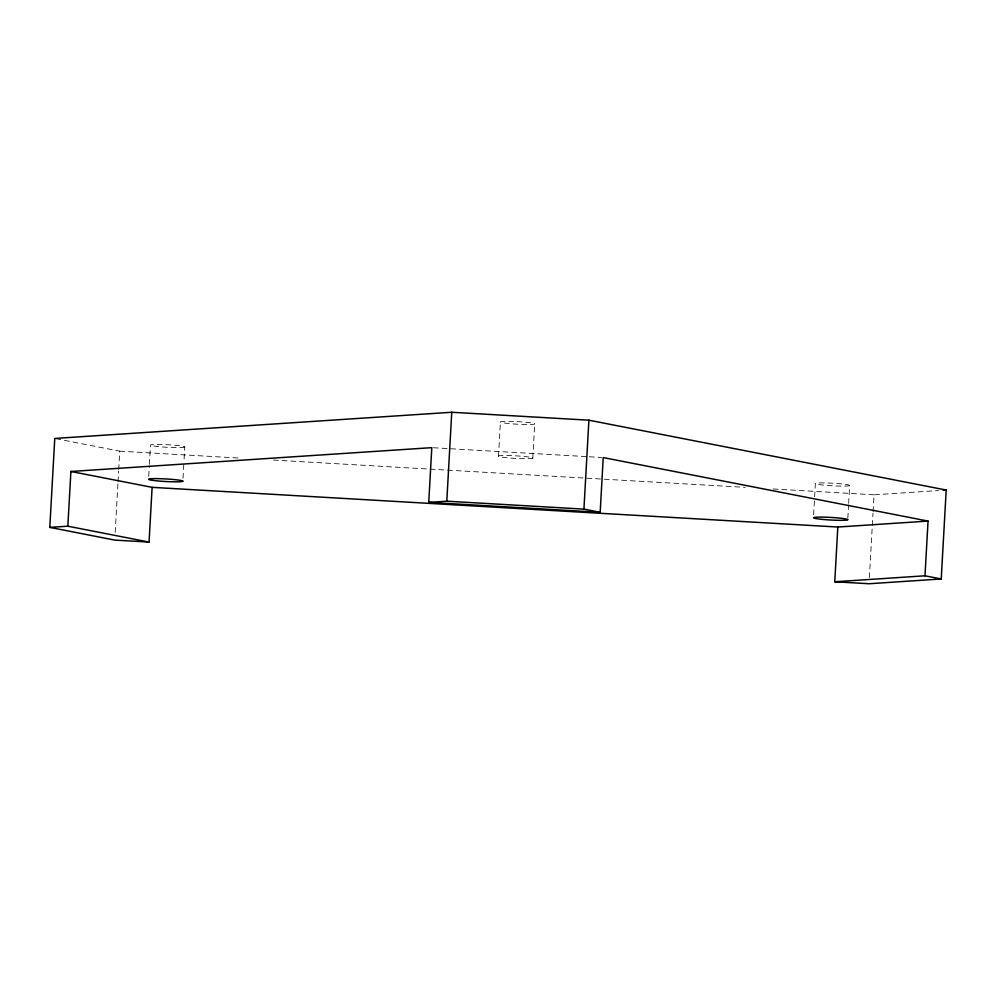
<?xml version="1.0" encoding="UTF-8"?>
<svg xmlns="http://www.w3.org/2000/svg" width="996" height="996" viewBox="0 0 996 996"><rect width="100%" height="100%" fill="white"/><g stroke="black" fill="none" stroke-linecap="round" stroke-linejoin="round"><path stroke-width="0.75" stroke-dasharray="4.98 3.74" d="M115.187 532.424L117.939 483.359M118.026 481.827L118.624 471.083M118.711 469.552L119.732 451.151L56.286 438.75M148.728 476.262L149.313 465.854M149.4 464.36L150.483 445.025A17.181 1.282 3.2 0 1 168.137 444.764A17.181 1.282 3.2 0 1 184.758 447.017L183.936 461.883M183.015 478.242L183.849 463.377M498.51 456.143L500.415 421.943M532.798 458.123L534.703 423.923M813.62 514.745L814.541 498.386M814.628 496.904L815.375 483.508A17.181 1.282 3.2 0 1 833.03 483.247A17.181 1.282 3.2 0 1 849.663 485.5L848.654 503.341M847.833 518.219L848.58 504.835M869.396 577.605L872.222 527.009M872.309 525.477L872.994 513.214M873.081 511.683L874.015 494.813L938.518 490.555M184.758 447.017L184.048 447.304A17.181 1.282 3.2 0 1 167.104 447.279A17.181 1.282 3.2 0 1 150.931 445.386L150.483 445.025M849.663 485.5L848.941 485.787A17.181 1.282 3.2 0 1 831.996 485.762A17.181 1.282 3.2 0 1 815.824 483.869L815.375 483.508M433.347 447.739L587.789 456.678M589.333 456.766L601.684 457.488M119.732 451.151L240.795 458.16M273.39 460.052L745.207 487.355M773.133 488.974L874.015 494.813M513.625 421.457L509.442 421.345A17.181 1.282 3.2 0 0 507.3 423.387A17.181 1.282 3.2 0 0 534.354 424.122A17.181 1.282 3.2 0 0 513.625 421.457M511.72 455.658L507.524 455.546A17.181 1.282 3.2 0 0 505.395 457.6A17.181 1.282 3.2 0 0 532.437 458.334A17.181 1.282 3.2 0 0 511.72 455.658"/><path stroke-width="1.49" d="M149.051 542.073L67.84 526.199L70.903 471.469L152.114 487.343L149.051 542.073L114.764 540.093L49.8 527.382L54.768 438.452L451.761 412.257L588.897 420.188L946.2 490.044L941.232 578.975L869.047 583.743L834.76 581.764L837.823 527.033L928.048 521.082L924.985 575.8L941.232 578.975M928.048 521.082L603.227 457.575L600.177 512.305L428.741 502.382L431.803 447.652L70.903 471.469M428.741 502.382L446.793 501.187L451.761 412.257M600.177 512.305L583.93 509.13L588.897 420.188M49.8 527.382L67.84 526.199M943.125 490.256L946.2 490.044M834.76 581.764L924.985 575.8M446.793 501.187L583.93 509.13M152.114 487.343L837.823 527.033M182.853 481.217L182.131 481.516A17.181 1.282 3.2 0 1 165.187 481.491A17.181 1.282 3.2 0 1 149.014 479.599L148.566 479.238A17.181 1.282 3.2 0 1 166.232 478.964A17.181 1.282 3.2 0 1 182.853 481.217M847.745 519.7L847.023 519.999A17.181 1.282 3.2 0 1 830.079 519.974A17.181 1.282 3.2 0 1 813.906 518.082L813.458 517.721A17.181 1.282 3.2 0 1 831.125 517.447A17.181 1.282 3.2 0 1 847.745 519.7"/></g></svg>
